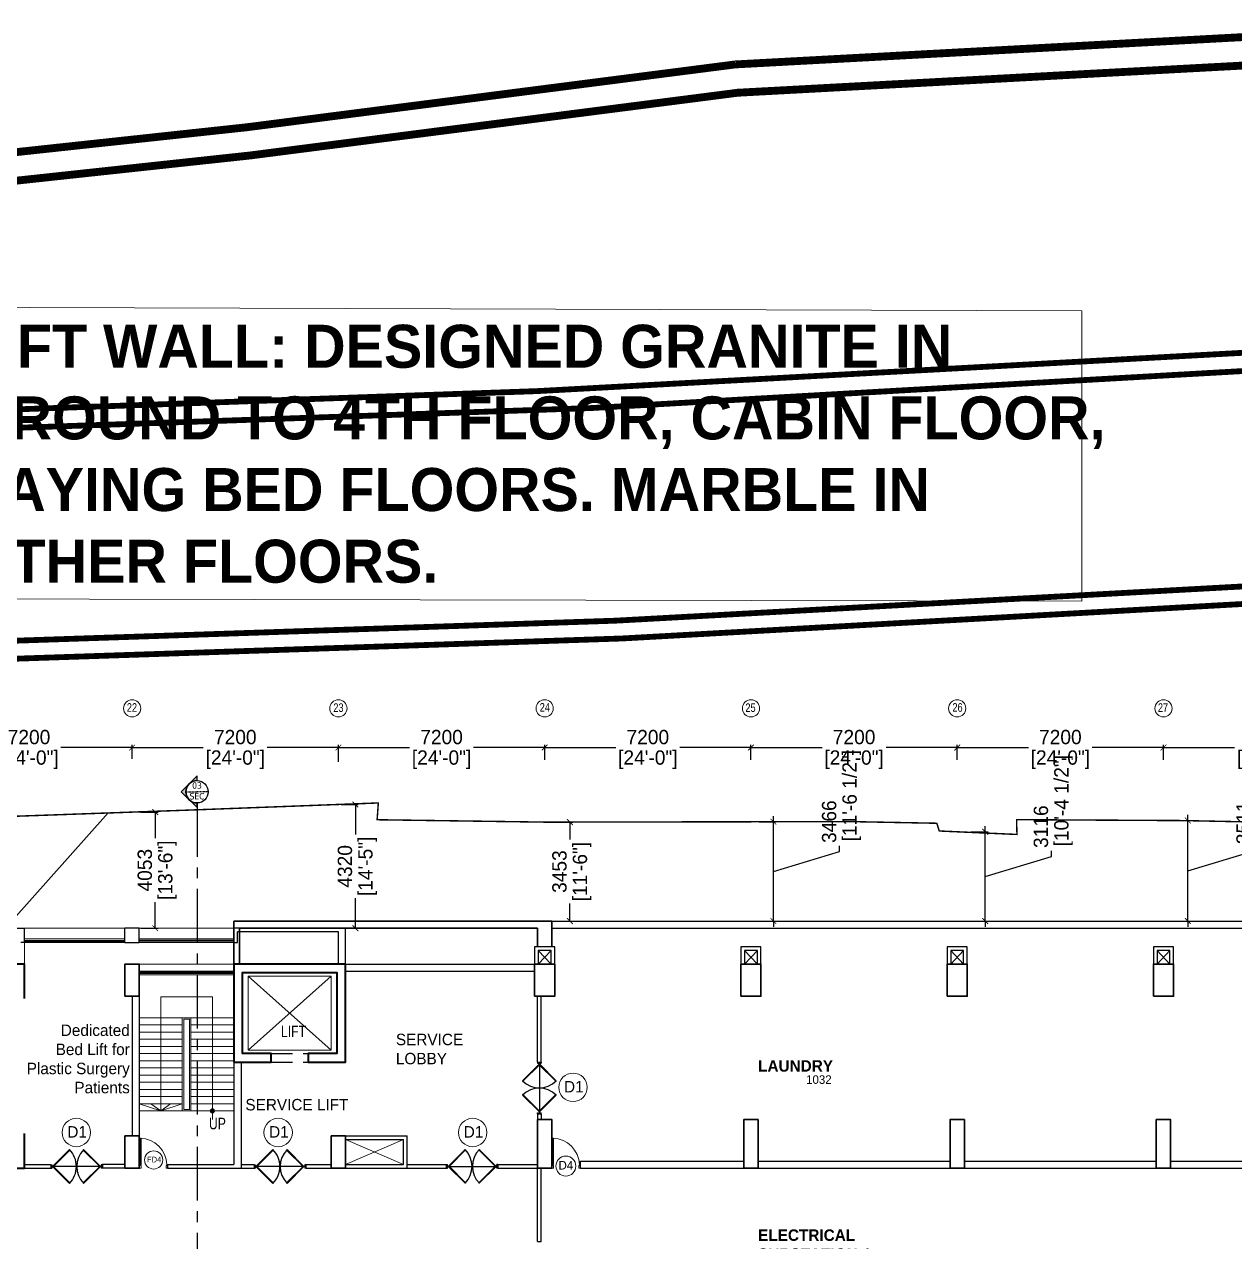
# Model space of a CAD drawing. Header units: millimetres. Extents: x 221017 to 6120115, y -1189702 to 83047459.
# Drawn here: x 3114182 to 3156429, y 64006 to 106488 of the extents above; entities that cross this region are included whole.
import ezdxf

# ---------------------------------------------------------------- set-up
doc = ezdxf.new("R2010")
doc.units = ezdxf.units.MM
doc.header["$LTSCALE"] = 150
doc.header["$MEASUREMENT"] = 0
doc.header["$PDMODE"] = 35
doc.header["$PDSIZE"] = -20
for name, pattern in [('BORDER', [1.75, 0.5, -0.25, 0.5, -0.25, 0, -0.25]), ('CENTERX2', [4, 2.5, -0.5, 0.5, -0.5]), ('DASHED2', [0.375, 0.25, -0.125]), ('HIDDEN', [0.375, 0.25, -0.125]), ('HIDDEN2', [0.1875, 0.125, -0.0625])]:
    doc.linetypes.add(name, pattern=pattern)
doc.layers.get('0').update_dxf_attribs({"linetype": 'CONTINUOUS', "lineweight": 9})
doc.layers.get('DEFPOINTS').update_dxf_attribs({"linetype": 'HIDDEN'})
for name, color, linetype, lineweight in [('A_DOOR', 130, 'CONTINUOUS', 9), ('CAR', 32, 'CONTINUOUS', 9), ('CENTRE DIM', 5, 'CONTINUOUS', 9), ('CENTRE SYMBOL', 24, 'CONTINUOUS', 9), ('col new', 1, 'CONTINUOUS', 35), ('DIM', 7, 'CONTINUOUS', 13), ('Door Window Schedule', 173, 'CONTINUOUS', 9), ('Finishing Schedule', 44, 'CONTINUOUS', 9), ('line', 251, 'CONTINUOUS', 15), ('new column', 203, 'CONTINUOUS', 40), ('railing', 22, 'CONTINUOUS', 13), ('Room Numbering', 253, 'CONTINUOUS', 9), ('section line', 254, 'CONTINUOUS', 30), ('sill', 250, 'CONTINUOUS', 15), ('stair', 212, 'CONTINUOUS', 15), ('WALL', 7, 'CONTINUOUS', 30)]:
    doc.layers.add(name, color=color, linetype=linetype, lineweight=lineweight)
for name, color, linetype in [('Above', 63, 'DASHED2'), ('door', 131, 'CONTINUOUS'), ('GLASS PLAN', 160, 'CONTINUOUS'), ('grid text', 14, 'CONTINUOUS'), ('LOW WALL', 40, 'CONTINUOUS'), ('Propoerty Line', 3, 'BORDER'), ('ROAD', 1, 'CONTINUOUS'), ('TEXT', 7, 'CONTINUOUS')]:
    doc.layers.add(name, color=color, linetype=linetype)
doc.styles.get("Standard").update_dxf_attribs({"font": 'GOTHIC.TTF', "width": 0.8})
doc.styles.add('Tahoma', font='tahoma.ttf')
doc.styles.add('Text Layout', font='GOTHIC.TTF')
doc.dimstyles.new('scale 50mm NEW', dxfattribs={"dimscale": 0, "dimtxt": 500, "dimasz": 200, "dimexe": 100, "dimexo": 100, "dimgap": 100, "dimtad": 0, "dimdec": 0, "dimzin": 1, "dimdsep": 46, "dimtxsty": 'Text Layout', "dimblk": 'ARCHTICK', "dimcen": 0.09, "dimclrd": 256, "dimclre": 256, "dimadec": 0, "dimazin": 0, "dimtfac": 1, "dimtdec": 0, "dimtmove": 1, "dimatfit": 0, "dimfxl": 0, "dimtolj": 1, "dimtzin": 0, "dimarcsym": 0})

# ---------------------------------------------------------------- blocks, each defined once
blk = doc.blocks.new('_ARCHTICK')
at = {"color": 0, "linetype": 'ByBlock', "const_width": 0.15}
blk.add_lwpolyline([(-0.5, -0.5), (0.5, 0.5)], dxfattribs=at)
blk = doc.blocks.new('*D184')
at = {"layer": 'CENTRE DIM', "lineweight": -2, "transparency": 16777216}
for p, q in [((3139545, 80822), (3139545, 81349)), ((3139545, 81249), (3142028, 81249)), ((3146745, 81249), (3144261, 81249)), ((3146745, 80822), (3146745, 81349))]:
    blk.add_line(p, q, dxfattribs=at)
at = {"layer": 'DEFPOINTS', "color": 0, "transparency": 16777216}
for p in [(3146745, 81249), (3139545, 80722), (3146745, 80722)]:
    blk.add_point(p, dxfattribs=at)
at = {"layer": 'CENTRE DIM', "lineweight": -2, "transparency": 16777216, "xscale": 200, "yscale": 200, "zscale": 200, "rotation": 180}
blk.add_blockref('_ARCHTICK', (3139545, 81249), dxfattribs=at)
at = {"layer": 'CENTRE DIM', "lineweight": -2, "transparency": 16777216, "xscale": 200, "yscale": 200, "zscale": 200}
blk.add_blockref('_ARCHTICK', (3146745, 81249), dxfattribs=at)
at = {"layer": 'CENTRE DIM', "color": 0, "transparency": 16777216, "char_height": 500, "attachment_point": 5, "style": 'Text Layout'}
for s, insert in [('\\A1;7200', (3143145, 81612)), ('\\A1;[24\'-0"]', (3143145, 80825))]:
    blk.add_mtext(s, dxfattribs=dict(at, insert=insert))
blk = doc.blocks.new('*D185')
at = {"layer": 'CENTRE DIM', "lineweight": -2, "transparency": 16777216}
for p, q in [((3146745, 80822), (3146745, 81349)), ((3146745, 81249), (3149228, 81249)), ((3153945, 81249), (3151461, 81249)), ((3153945, 80822), (3153945, 81349))]:
    blk.add_line(p, q, dxfattribs=at)
at = {"layer": 'DEFPOINTS', "color": 0, "transparency": 16777216}
for p in [(3153945, 81249), (3146745, 80722), (3153945, 80722)]:
    blk.add_point(p, dxfattribs=at)
at = {"layer": 'CENTRE DIM', "lineweight": -2, "transparency": 16777216, "xscale": 200, "yscale": 200, "zscale": 200, "rotation": 180}
blk.add_blockref('_ARCHTICK', (3146745, 81249), dxfattribs=at)
at = {"layer": 'CENTRE DIM', "lineweight": -2, "transparency": 16777216, "xscale": 200, "yscale": 200, "zscale": 200}
blk.add_blockref('_ARCHTICK', (3153945, 81249), dxfattribs=at)
at = {"layer": 'CENTRE DIM', "color": 0, "transparency": 16777216, "char_height": 500, "attachment_point": 5, "style": 'Text Layout'}
for s, insert in [('\\A1;7200', (3150345, 81612)), ('\\A1;[24\'-0"]', (3150345, 80825))]:
    blk.add_mtext(s, dxfattribs=dict(at, insert=insert))
blk = doc.blocks.new('*D186')
at = {"layer": 'CENTRE DIM', "lineweight": -2, "transparency": 16777216}
for p, q in [((3153945, 80822), (3153945, 81349)), ((3153945, 81249), (3156428, 81249)), ((3161145, 81249), (3158661, 81249)), ((3161145, 80822), (3161145, 81349))]:
    blk.add_line(p, q, dxfattribs=at)
at = {"layer": 'DEFPOINTS', "color": 0, "transparency": 16777216}
for p in [(3161145, 81249), (3153945, 80722), (3161145, 80722)]:
    blk.add_point(p, dxfattribs=at)
at = {"layer": 'CENTRE DIM', "lineweight": -2, "transparency": 16777216, "xscale": 200, "yscale": 200, "zscale": 200, "rotation": 180}
blk.add_blockref('_ARCHTICK', (3153945, 81249), dxfattribs=at)
at = {"layer": 'CENTRE DIM', "lineweight": -2, "transparency": 16777216, "xscale": 200, "yscale": 200, "zscale": 200}
blk.add_blockref('_ARCHTICK', (3161145, 81249), dxfattribs=at)
at = {"layer": 'CENTRE DIM', "color": 0, "transparency": 16777216, "char_height": 500, "attachment_point": 5, "style": 'Text Layout'}
for s, insert in [('\\A1;7200', (3157545, 81612)), ('\\A1;[24\'-0"]', (3157545, 80825))]:
    blk.add_mtext(s, dxfattribs=dict(at, insert=insert))
blk = doc.blocks.new('*D218')
at = {"layer": 'DEFPOINTS', "color": 0, "ltscale": 0.5, "transparency": 16777216}
for p in [(3139539, 78659), (3140329, 78659), (3139545, 75193)]:
    blk.add_point(p, dxfattribs=at)
at = {"layer": 'DIM', "lineweight": -2, "ltscale": 0.5, "transparency": 16777216}
for p, q in [((3139829, 78659), (3140429, 78659)), ((3140329, 78659), (3140329, 78859)), ((3140329, 75193), (3140329, 78659)), ((3140329, 75193), (3140329, 78659)), ((3142638, 77619), (3142638, 77819)), ((3140329, 76926), (3142638, 77619)), ((3139829, 75193), (3140429, 75193)), ((3140329, 75193), (3140329, 74993))]:
    blk.add_line(p, q, dxfattribs=at)
at = {"layer": 'DIM', "lineweight": -2, "ltscale": 0.5, "transparency": 16777216, "xscale": 200, "yscale": 200, "zscale": 200}
for p, rotation in [((3140329, 78659), 270), ((3140329, 75193), 90)]:
    blk.add_blockref('_ARCHTICK', p, dxfattribs=dict(at, rotation=rotation))
at = {"layer": 'DIM', "color": 0, "ltscale": 0.5, "transparency": 16777216, "char_height": 500, "attachment_point": 5, "rotation": 90, "style": 'Text Layout'}
for s, insert in [('\\A1;[11\'-6 1/2"]', (3143062, 79570)), ('\\A1;3466', (3142276, 78663))]:
    blk.add_mtext(s, dxfattribs=dict(at, insert=insert))
blk = doc.blocks.new('*D219')
at = {"layer": 'DEFPOINTS', "color": 0, "ltscale": 0.5, "transparency": 16777216}
for p in [(3146745, 78309), (3147722, 78309), (3146745, 75193)]:
    blk.add_point(p, dxfattribs=at)
at = {"layer": 'DIM', "lineweight": -2, "ltscale": 0.5, "transparency": 16777216}
for p, q in [((3147222, 78309), (3147822, 78309)), ((3147722, 78309), (3147722, 78509)), ((3147722, 75193), (3147722, 78309)), ((3147722, 75193), (3147722, 78309)), ((3147722, 76751), (3150031, 77444)), ((3150031, 77444), (3150031, 77644)), ((3147222, 75193), (3147822, 75193)), ((3147722, 75193), (3147722, 74993))]:
    blk.add_line(p, q, dxfattribs=at)
at = {"layer": 'DIM', "lineweight": -2, "ltscale": 0.5, "transparency": 16777216, "xscale": 200, "yscale": 200, "zscale": 200}
for p, rotation in [((3147722, 78309), 270), ((3147722, 75193), 90)]:
    blk.add_blockref('_ARCHTICK', p, dxfattribs=dict(at, rotation=rotation))
at = {"layer": 'DIM', "color": 0, "ltscale": 0.5, "transparency": 16777216, "char_height": 500, "attachment_point": 5, "rotation": 90, "style": 'Text Layout'}
for s, insert in [('\\A1;[10\'-4 1/2"]', (3150455, 79395)), ('\\A1;3116', (3149669, 78488))]:
    blk.add_mtext(s, dxfattribs=dict(at, insert=insert))
blk = doc.blocks.new('*D220')
at = {"layer": 'DEFPOINTS', "color": 0, "ltscale": 0.5, "transparency": 16777216}
for p in [(3153964, 78704), (3154795, 78704), (3153945, 75193)]:
    blk.add_point(p, dxfattribs=at)
at = {"layer": 'DIM', "lineweight": -2, "ltscale": 0.5, "transparency": 16777216}
for p, q in [((3154295, 78704), (3154895, 78704)), ((3154795, 78704), (3154795, 78904)), ((3154795, 75193), (3154795, 78704)), ((3154795, 75193), (3154795, 78704)), ((3157105, 77641), (3157105, 77841)), ((3154795, 76949), (3157105, 77641)), ((3154295, 75193), (3154895, 75193)), ((3154795, 75193), (3154795, 74993))]:
    blk.add_line(p, q, dxfattribs=at)
at = {"layer": 'DIM', "lineweight": -2, "ltscale": 0.5, "transparency": 16777216, "xscale": 200, "yscale": 200, "zscale": 200}
for p, rotation in [((3154795, 78704), 270), ((3154795, 75193), 90)]:
    blk.add_blockref('_ARCHTICK', p, dxfattribs=dict(at, rotation=rotation))
at = {"layer": 'DIM', "color": 0, "ltscale": 0.5, "transparency": 16777216, "char_height": 500, "attachment_point": 5, "rotation": 90, "style": 'Text Layout'}
for s, insert in [('\\A1;[11\'-8 1/2"]', (3157529, 79592)), ('\\A1;3511', (3156742, 78621))]:
    blk.add_mtext(s, dxfattribs=dict(at, insert=insert))
blk = doc.blocks.new('D72')
at = {"layer": 'door'}
for p, q in [((0, 4.9), (1.5, 4.9)), ((0, -0.1), (0, 4.9)), ((0, 0.4), (0, 4.5)), ((1.5, -0.1), (1.5, 4.9)), ((1.5, 0.9), (1.5, 0.9)), ((2.5, 2.4), (3.4, 2.4)), ((69.5, 2.4), (68.6, 2.4)), ((70.5, 0.9), (70.5, 4.9)), ((72, 4.9), (70.5, 4.9)), ((70.5, -0.1), (70.5, 0.9)), ((70.5, 0.9), (70.5, 0.9)), ((72, -0.1), (72, 4.9)), ((72, 0.4), (72, 4.5)), ((0, -0.1), (1.5, -0.1)), ((72, -0.1), (70.5, -0.1))]:
    blk.add_line(p, q, dxfattribs=at)
at = {"layer": 'door', "linetype": 'HIDDEN2', "ltscale": 10}
blk.add_line((1.5, 2.4), (70.5, 2.4), dxfattribs=at)
at = {"layer": 'door', "ltscale": 10}
for points in [[(26.7, 25.3, 0.007036), (26.1, 26), (2.5, 2.4), (3.2, 1.8)], [(45.3, 25.3, -0.007036), (45.9, 26), (69.5, 2.4), (68.8, 1.8)], [(26.7, -20.5, -0.007036), (26.1, -21.1), (2.5, 2.4), (3.2, 3.1)], [(45.3, -20.5, 0.007036), (45.9, -21.1), (69.5, 2.4), (68.8, 3.1)]]:
    blk.add_lwpolyline(points, format="xyb", close=True, dxfattribs=at)
for centre, start, end in [((2.5, 2.4), 315, 45), ((69.5, 2.4), 135, 225)]:
    blk.add_arc(centre, 33.3, start, end, dxfattribs=at)
blk = doc.blocks.new('*D268')
at = {"layer": 'CENTRE DIM', "lineweight": -2, "transparency": 16777216}
for p, q in [((3110745, 80749), (3110745, 81349)), ((3110745, 81249), (3113228, 81249)), ((3117945, 81249), (3115461, 81249)), ((3117945, 80855), (3117945, 81349))]:
    blk.add_line(p, q, dxfattribs=at)
at = {"layer": 'DEFPOINTS', "color": 0, "transparency": 16777216}
for p in [(3117945, 81249), (3117945, 80755), (3110745, 79221)]:
    blk.add_point(p, dxfattribs=at)
at = {"layer": 'CENTRE DIM', "lineweight": -2, "transparency": 16777216, "xscale": 200, "yscale": 200, "zscale": 200, "rotation": 180}
blk.add_blockref('_ARCHTICK', (3110745, 81249), dxfattribs=at)
at = {"layer": 'CENTRE DIM', "lineweight": -2, "transparency": 16777216, "xscale": 200, "yscale": 200, "zscale": 200}
blk.add_blockref('_ARCHTICK', (3117945, 81249), dxfattribs=at)
at = {"layer": 'CENTRE DIM', "color": 0, "transparency": 16777216, "char_height": 500, "attachment_point": 5, "style": 'Text Layout'}
for s, insert in [('\\A1;7200', (3114345, 81612)), ('\\A1;[24\'-0"]', (3114345, 80825))]:
    blk.add_mtext(s, dxfattribs=dict(at, insert=insert))
blk = doc.blocks.new('*U36')
at = {"layer": 'A_DOOR'}
blk.add_lwpolyline([(2.4, 42, 0.006179), (1.5, 42), (1.5, 5), (2.4, 5)], format="xyb", close=True, dxfattribs=at)
for points in [[(2.5, 4), (1.5, 4), (1.5, 5), (0, 5), (0, 0), (2.5, 0)], [(40, 5), (38.5, 5), (38.5, 4), (37.5, 4), (37.5, 0), (40, 0)]]:
    blk.add_lwpolyline(points, close=True, dxfattribs=at)
blk.add_arc((0.1, 3.6), 38.4, 2.0931, 87.9069, dxfattribs=at)
blk = doc.blocks.new('*D270')
at = {"layer": 'CENTRE DIM', "lineweight": -2, "transparency": 16777216}
for p, q in [((3125145, 80749), (3125145, 81349)), ((3125145, 81249), (3127628, 81249)), ((3132345, 81249), (3129861, 81249)), ((3132345, 80822), (3132345, 81349))]:
    blk.add_line(p, q, dxfattribs=at)
at = {"layer": 'DEFPOINTS', "color": 0, "transparency": 16777216}
for p in [(3132345, 81249), (3132345, 80722), (3125145, 79924)]:
    blk.add_point(p, dxfattribs=at)
at = {"layer": 'CENTRE DIM', "lineweight": -2, "transparency": 16777216, "xscale": 200, "yscale": 200, "zscale": 200, "rotation": 180}
blk.add_blockref('_ARCHTICK', (3125145, 81249), dxfattribs=at)
at = {"layer": 'CENTRE DIM', "lineweight": -2, "transparency": 16777216, "xscale": 200, "yscale": 200, "zscale": 200}
blk.add_blockref('_ARCHTICK', (3132345, 81249), dxfattribs=at)
at = {"layer": 'CENTRE DIM', "color": 0, "transparency": 16777216, "char_height": 500, "attachment_point": 5, "style": 'Text Layout'}
for s, insert in [('\\A1;7200', (3128745, 81612)), ('\\A1;[24\'-0"]', (3128745, 80825))]:
    blk.add_mtext(s, dxfattribs=dict(at, insert=insert))
blk = doc.blocks.new('*D271')
at = {"layer": 'CENTRE DIM', "lineweight": -2, "transparency": 16777216}
for p, q in [((3132345, 80822), (3132345, 81349)), ((3132345, 81249), (3134828, 81249)), ((3139545, 81249), (3137061, 81249)), ((3139545, 80822), (3139545, 81349))]:
    blk.add_line(p, q, dxfattribs=at)
at = {"layer": 'DEFPOINTS', "color": 0, "transparency": 16777216}
for p in [(3139545, 81249), (3132345, 80722), (3139545, 80722)]:
    blk.add_point(p, dxfattribs=at)
at = {"layer": 'CENTRE DIM', "lineweight": -2, "transparency": 16777216, "xscale": 200, "yscale": 200, "zscale": 200, "rotation": 180}
blk.add_blockref('_ARCHTICK', (3132345, 81249), dxfattribs=at)
at = {"layer": 'CENTRE DIM', "lineweight": -2, "transparency": 16777216, "xscale": 200, "yscale": 200, "zscale": 200}
blk.add_blockref('_ARCHTICK', (3139545, 81249), dxfattribs=at)
at = {"layer": 'CENTRE DIM', "color": 0, "transparency": 16777216, "char_height": 500, "attachment_point": 5, "style": 'Text Layout'}
for s, insert in [('\\A1;7200', (3135945, 81612)), ('\\A1;[24\'-0"]', (3135945, 80825))]:
    blk.add_mtext(s, dxfattribs=dict(at, insert=insert))
blk = doc.blocks.new('*D272')
at = {"layer": 'DEFPOINTS', "color": 0, "ltscale": 0.5, "transparency": 16777216}
for p in [(3132339, 78646), (3133226, 78646), (3132345, 75193)]:
    blk.add_point(p, dxfattribs=at)
at = {"layer": 'DIM', "lineweight": -2, "ltscale": 0.5, "transparency": 16777216}
for p, q in [((3132726, 78646), (3133326, 78646)), ((3133226, 78646), (3133226, 78036)), ((3133226, 75193), (3133226, 75803)), ((3132726, 75193), (3133326, 75193))]:
    blk.add_line(p, q, dxfattribs=at)
at = {"layer": 'DIM', "lineweight": -2, "ltscale": 0.5, "transparency": 16777216, "xscale": 200, "yscale": 200, "zscale": 200}
for p, rotation in [((3133226, 78646), 90), ((3133226, 75193), 270)]:
    blk.add_blockref('_ARCHTICK', p, dxfattribs=dict(at, rotation=rotation))
at = {"layer": 'DIM', "color": 0, "ltscale": 0.5, "transparency": 16777216, "char_height": 500, "attachment_point": 5, "rotation": 90, "style": 'Text Layout'}
for s, insert in [('\\A1;[11\'-6"]', (3133650, 76920)), ('\\A1;3453', (3132863, 76920))]:
    blk.add_mtext(s, dxfattribs=dict(at, insert=insert))
blk = doc.blocks.new('*D273')
at = {"layer": 'CENTRE DIM', "lineweight": -2, "transparency": 16777216}
for p, q in [((3117945, 80855), (3117945, 81349)), ((3117945, 81249), (3120428, 81249)), ((3125145, 81249), (3122661, 81249)), ((3125145, 80749), (3125145, 81349))]:
    blk.add_line(p, q, dxfattribs=at)
at = {"layer": 'DEFPOINTS', "color": 0, "transparency": 16777216}
for p in [(3125145, 81249), (3117945, 80755), (3125145, 79924)]:
    blk.add_point(p, dxfattribs=at)
at = {"layer": 'CENTRE DIM', "lineweight": -2, "transparency": 16777216, "xscale": 200, "yscale": 200, "zscale": 200, "rotation": 180}
blk.add_blockref('_ARCHTICK', (3117945, 81249), dxfattribs=at)
at = {"layer": 'CENTRE DIM', "lineweight": -2, "transparency": 16777216, "xscale": 200, "yscale": 200, "zscale": 200}
blk.add_blockref('_ARCHTICK', (3125145, 81249), dxfattribs=at)
at = {"layer": 'CENTRE DIM', "color": 0, "transparency": 16777216, "char_height": 500, "attachment_point": 5, "style": 'Text Layout'}
for s, insert in [('\\A1;7200', (3121545, 81612)), ('\\A1;[24\'-0"]', (3121545, 80825))]:
    blk.add_mtext(s, dxfattribs=dict(at, insert=insert))
blk = doc.blocks.new('*D274')
at = {"layer": 'DEFPOINTS', "color": 0, "ltscale": 0.5, "transparency": 16777216}
for p in [(3125145, 79263), (3125737, 79263), (3125145, 74943)]:
    blk.add_point(p, dxfattribs=at)
at = {"layer": 'DIM', "lineweight": -2, "ltscale": 0.5, "transparency": 16777216}
for p, q in [((3125245, 79263), (3125837, 79263)), ((3125737, 79263), (3125737, 78220)), ((3125737, 74943), (3125737, 75987)), ((3125245, 74943), (3125837, 74943))]:
    blk.add_line(p, q, dxfattribs=at)
at = {"layer": 'DIM', "lineweight": -2, "ltscale": 0.5, "transparency": 16777216, "xscale": 200, "yscale": 200, "zscale": 200}
for p, rotation in [((3125737, 79263), 90), ((3125737, 74943), 270)]:
    blk.add_blockref('_ARCHTICK', p, dxfattribs=dict(at, rotation=rotation))
at = {"layer": 'DIM', "color": 0, "ltscale": 0.5, "transparency": 16777216, "char_height": 500, "attachment_point": 5, "rotation": 90, "style": 'Text Layout'}
for s, insert in [('\\A1;4320', (3125374, 77103)), ('\\A1;[14\'-5"]', (3126161, 77103))]:
    blk.add_mtext(s, dxfattribs=dict(at, insert=insert))
blk = doc.blocks.new('*D275')
at = {"layer": 'DEFPOINTS', "color": 0, "ltscale": 0.5, "transparency": 16777216}
for p in [(3117945, 78996), (3118752, 78996), (3117945, 74943)]:
    blk.add_point(p, dxfattribs=at)
at = {"layer": 'DIM', "lineweight": -2, "ltscale": 0.5, "transparency": 16777216}
for p, q in [((3118252, 78996), (3118852, 78996)), ((3118752, 78996), (3118752, 78086)), ((3118752, 74943), (3118752, 75853)), ((3118252, 74943), (3118852, 74943))]:
    blk.add_line(p, q, dxfattribs=at)
at = {"layer": 'DIM', "lineweight": -2, "ltscale": 0.5, "transparency": 16777216, "xscale": 200, "yscale": 200, "zscale": 200}
for p, rotation in [((3118752, 78996), 90), ((3118752, 74943), 270)]:
    blk.add_blockref('_ARCHTICK', p, dxfattribs=dict(at, rotation=rotation))
at = {"layer": 'DIM', "color": 0, "ltscale": 0.5, "transparency": 16777216, "char_height": 500, "attachment_point": 5, "rotation": 90, "style": 'Text Layout'}
for s, insert in [('\\A1;[13\'-6"]', (3119176, 76969)), ('\\A1;4053', (3118389, 76969))]:
    blk.add_mtext(s, dxfattribs=dict(at, insert=insert))
blk = doc.blocks.new('gf gf g')
at = {"layer": 'Door Window Schedule', "ltscale": 0.5}
blk.add_circle((3035065, 232482), 497, dxfattribs=at)
at = {"layer": 'Door Window Schedule', "ltscale": 0.5, "insert": (3035092, 232703), "char_height": 400, "width": 871.62, "attachment_point": 2}
blk.add_mtext('{\\W1;D1}', dxfattribs=at)
blk = doc.blocks.new('D 4')
at = {"layer": 'Door Window Schedule', "ltscale": 0.5}
blk.add_circle((3005876, 66161), 348, dxfattribs=at)
at = {"layer": 'Door Window Schedule', "ltscale": 0.5, "insert": (3005877, 66341), "char_height": 300, "width": 871.62, "attachment_point": 2}
blk.add_mtext('{\\W1;D4}', dxfattribs=at)
blk = doc.blocks.new('FD 4')
at = {"layer": 'Door Window Schedule', "ltscale": 0.5}
blk.add_circle((2994814, 66489), 397, dxfattribs=at)
at = {"layer": 'Door Window Schedule', "ltscale": 0.5, "insert": (2994835, 66629), "char_height": 250, "width": 697.29, "attachment_point": 2}
blk.add_mtext('{\\W1;FD4}', dxfattribs=at)

msp = doc.modelspace()

# ---------------------------------------------------------------- hatches: boundary and pattern name
at = {"layer": 'section line'}
h = msp.add_hatch(color=256, dxfattribs=at)
edge = h.paths.add_edge_path()
edge.add_line((3120209.4, 80096.2), (3120209.4, 80258))
edge.add_line((3120209.4, 80258), (3119656.9, 79705.6))
edge.add_line((3119656.9, 79705.6), (3120209.4, 79153.1))
edge.add_line((3120209.4, 79153.1), (3120209.4, 79314.9))
edge.add_arc((3120209.4, 79705.6), 390.6, 90, 270, ccw=False)

# ---------------------------------------------------------------- linework, layer by layer
at = {"ltscale": 0.5}
for p, q in [((3113699.2, 75143.2), (3117110.3, 78966.1)), ((3132094.8, 74293.2), (3132094.8, 74943.2)), ((3118944.8, 68568.2), (3118944.8, 72554.5)), ((3118944.8, 72554.5), (3120744.8, 72554.5)), ((3120744.8, 68274.4), (3120744.8, 72554.5))]:
    msp.add_line(p, q, dxfattribs=at)
for points in [[(3118944.8, 68568.2), (3118194.8, 68818.2), (3118601.2, 68818.2), (3118944.8, 68568.2)], [(3118944.8, 68568.2), (3119694.8, 68818.2), (3119288.4, 68818.2), (3118944.8, 68568.2)]]:
    msp.add_lwpolyline(points, dxfattribs=at)
at = {"ltscale": 0.5, "const_width": 90}
msp.add_lwpolyline([(3120699.8, 68568.2, 1), (3120789.8, 68568.2, 1)], format="xyb", close=True, dxfattribs=at)
at = {"layer": 'Above', "ltscale": 20}
for p, q in [((3122794.8, 70568.7), (3124094.8, 70568.7)), ((3122794.8, 70268.7), (3124094.8, 70268.7))]:
    msp.add_line(p, q, dxfattribs=at)
at = {"layer": 'CAR', "ltscale": 0.5}
for p, q in [((3127419.8, 67568.2), (3125394.8, 66693.2)), ((3127419.8, 66693.2), (3125394.8, 67568.2))]:
    msp.add_line(p, q, dxfattribs=at)
at = {"layer": 'CENTRE SYMBOL', "lineweight": 13}
for centre in [(3117944.8, 82616.8), (3125144.8, 82616.8), (3132344.8, 82616.8), (3139544.8, 82616.8), (3146744.8, 82616.8), (3153944.8, 82616.8)]:
    msp.add_circle(centre, 300, dxfattribs=at)
at = {"layer": 'col new', "linetype": 'Continuous', "ltscale": 0.5}
for p, q in [((3132594.8, 75193.2), (3121494.8, 75193.2)), ((3121494.8, 73693.2), (3121494.8, 75193.2)), ((3132594.8, 74293.2), (3132594.8, 75193.2)), ((3132094.8, 74943.2), (3121694.8, 74943.2)), ((3121694.8, 73693.2), (3121694.8, 74943.2)), ((3132094.8, 74293.2), (3132094.8, 74943.2))]:
    msp.add_line(p, q, dxfattribs=at)
for points in [[(3117694.8, 72568.2), (3118194.8, 72568.2), (3118194.8, 73693.2), (3117694.8, 73693.2)], [(3131994.8, 72568.2), (3132694.8, 72568.2), (3132694.8, 73693.2), (3131994.8, 73693.2)], [(3139194.8, 72568.2), (3139894.8, 72568.2), (3139894.8, 73693.2), (3139194.8, 73693.2)], [(3146394.8, 72568.2), (3147094.8, 72568.2), (3147094.8, 73693.2), (3146394.8, 73693.2)], [(3153594.8, 72568.2), (3154294.8, 72568.2), (3154294.8, 73693.2), (3153594.8, 73693.2)], [(3132094.8, 66568.2), (3132594.8, 66568.2), (3132594.8, 68268.2), (3132094.8, 68268.2)], [(3139294.8, 66568.2), (3139794.8, 66568.2), (3139794.8, 68268.2), (3139294.8, 68268.2)], [(3146494.8, 66568.2), (3146994.8, 66568.2), (3146994.8, 68268.2), (3146494.8, 68268.2)], [(3153694.8, 66568.2), (3154194.8, 66568.2), (3154194.8, 68268.2), (3153694.8, 68268.2)], [(3117694.8, 66568.2), (3118194.8, 66568.2), (3118194.8, 67693.2), (3117694.8, 67693.2)], [(3124894.8, 66568.2), (3125394.8, 66568.2), (3125394.8, 67693.2), (3124894.8, 67693.2)]]:
    msp.add_lwpolyline(points, close=True, dxfattribs=at)
at = {"layer": 'Finishing Schedule', "ltscale": 0.5}
msp.add_lwpolyline([(3110668, 96618.4), (3151090.7, 96488.1), (3151090.7, 86362.3), (3110668, 86444.1)], close=True, dxfattribs=at)
at = {"layer": 'GLASS PLAN', "ltscale": 0.5}
for p, q in [((3114181.8, 74518.2), (3117694.8, 74518.2)), ((3114181.8, 74493.2), (3117694.8, 74493.2)), ((3121494.8, 74518.2), (3118194.8, 74518.2)), ((3121494.8, 74493.2), (3118194.8, 74493.2)), ((3121494.8, 73393.2), (3118194.8, 73393.2)), ((3121494.8, 73368.2), (3118194.8, 73368.2))]:
    msp.add_line(p, q, dxfattribs=at)
at = {"layer": 'line', "linetype": 'Continuous'}
for p, q in [((3124894.8, 70693.7), (3121994.8, 73268.2)), ((3121994.8, 70693.7), (3124894.8, 73268.2))]:
    msp.add_line(p, q, dxfattribs=at)
msp.add_lwpolyline([(3121994.8, 70693.7), (3124894.8, 70693.7), (3124894.8, 73268.2), (3121994.8, 73268.2)], close=True, dxfattribs=at)
at = {"layer": 'LOW WALL', "ltscale": 0.5}
for p, q in [((3132119.8, 73693.2), (3132569.8, 74168.2)), ((3132569.8, 73693.2), (3132119.8, 74168.2)), ((3139319.8, 73693.2), (3139769.8, 74168.2)), ((3139769.8, 73693.2), (3139319.8, 74168.2)), ((3146519.8, 73693.2), (3146969.8, 74168.2)), ((3146969.8, 73693.2), (3146519.8, 74168.2)), ((3153719.8, 73693.2), (3154169.8, 74168.2)), ((3154169.8, 73693.2), (3153719.8, 74168.2))]:
    msp.add_line(p, q, dxfattribs=at)
at = {"layer": 'new column', "linetype": 'Continuous', "ltscale": 0.5}
for points in [[(3114181.8, 72486.9), (3114181.8, 73693.2), (3108007.3, 73693.2)], [(3108007.3, 66568.2), (3114181.8, 66568.2), (3114181.8, 67774.4)]]:
    msp.add_lwpolyline(points, dxfattribs=at)
msp.add_lwpolyline([(3121494.8, 70268.7), (3122794.8, 70268.7), (3122794.8, 70568.7), (3121794.8, 70568.7), (3121794.8, 73393.2), (3125094.8, 73393.2), (3125094.8, 70568.7), (3124094.8, 70568.7), (3124094.8, 70268.7), (3125394.8, 70268.7), (3125394.8, 73693.2), (3121494.8, 73693.2)], close=True, dxfattribs=at)
at = {"layer": 'Propoerty Line', "lineweight": 15, "const_width": 50.8}
msp.add_lwpolyline([(3161844.4, 78551.2), (3154667, 78700.2), (3148816.9, 78732), (3148830.2, 78216.8), (3146116.4, 78337.4), (3146034.5, 78606.9), (3143039.1, 78664.9), (3132365.2, 78646.2), (3126495.8, 78729.7), (3126538.3, 79315.4), (3119865.3, 79063.9), (3105125.3, 78540.9), (3102366, 78398.2), (3084940.7, 77789.6), (3072634.4, 77330.8), (3058171.4, 76920.2), (3045662.2, 76592.4), (3033919, 76434.7)], dxfattribs=at)
msp.add_lwpolyline([(3161844.4, 78551.2), (3154667, 78700.2), (3148816.9, 78732), (3148830.2, 78216.8), (3146116.4, 78337.4), (3146034.5, 78606.9), (3143039.1, 78664.9), (3132365.2, 78646.2), (3126495.8, 78729.7), (3126538.3, 79315.4), (3119865.3, 79063.9), (3105125.3, 78540.9), (3102366, 78398.2), (3084940.7, 77789.6), (3072634.4, 77330.8), (3058171.4, 76920.2), (3045662.2, 76592.4), (3033919, 76434.7)], dxfattribs=at)
at = {"layer": 'railing', "ltscale": 0.5}
for p, q in [((3119694.8, 71818.2), (3119694.8, 68568.2)), ((3119994.8, 71818.2), (3119694.8, 71818.2)), ((3119994.8, 71818.2), (3119994.8, 68568.2)), ((3119994.8, 68568.2), (3119694.8, 68568.2))]:
    msp.add_line(p, q, dxfattribs=at)
for points in [[(3119994.8, 71818.2), (3119694.8, 71818.2), (3119694.8, 68568.2), (3119994.8, 68568.2)], [(3119944.8, 71768.2), (3119744.8, 71768.2), (3119744.8, 68618.2), (3119944.8, 68618.2)]]:
    msp.add_lwpolyline(points, close=True, dxfattribs=at)
at = {"layer": 'ROAD', "lineweight": 15, "const_width": 274.3}
for points in [[(3174058.8, 106042.5), (3162455.9, 106350.3), (3138999.7, 105089.2)], [(3174032.5, 105051.6), (3162469.4, 105358.4), (3139052.9, 104099.4)], [(3138999.7, 105089.2), (3121939.4, 102895.1), (3093314.1, 99809.2), (3086138, 99306.4), (3085486.5, 103050.1)], [(3139126.2, 104106.1), (3122055.8, 101910.7), (3093401.9, 98821.7), (3085314.8, 98255), (3084708.1, 101741.2)]]:
    msp.add_lwpolyline(points, dxfattribs=at)
at = {"layer": 'ROAD', "color": 102, "lineweight": 15, "const_width": 203.2}
for points in [[(3190485.6, 95487.1), (3164324.1, 95438.1), (3132071.1, 93687.4), (3094345, 92365), (3070560, 91739.5), (3058385.5, 91401.6), (3046405.9, 91304.9), (3034359.4, 91067.1), (3022381.5, 91042.6), (3013935.7, 91210.6), (2999974.3, 91510.6), (2987164.7, 91734.8)], [(3199761.3, 95062.3), (3190538.2, 94934.5), (3164350.5, 94820.7), (3133966, 93096.8), (3094308.9, 91732.7)], [(3200488.4, 87578.5), (3190456.7, 87373.9), (3166021.7, 87379), (3134796.9, 85675.7), (3082412.4, 83929.2), (3058546.2, 83337.5), (3034507.9, 83016.3), (3022545.6, 82969.9), (3010633.6, 83241.3), (2986509, 83802.4), (2973811.4, 84343.9), (2956172.5, 85054.2), (2941562.5, 86374.8), (2940044.5, 86481.8)], [(2941538.9, 85708), (2956093.8, 84428.3), (2973927.3, 83575.5), (2986635.7, 83209.9), (3010629, 82627.1), (3022545.6, 82371.7), (3034461.4, 82314.5), (3058521.5, 82716.1), (3082524, 83303.9), (3135035.2, 85055.3), (3166073.8, 86777.8), (3190482.6, 86694.7), (3200512.3, 86903.1)]]:
    msp.add_lwpolyline(points, dxfattribs=at)
at = {"layer": 'section line'}
for p, q in [((3120209.4, 80258), (3119656.9, 79705.6)), ((3119933.2, 79981.8), (3119656.9, 79705.6)), ((3120209.4, 80096.2), (3120209.4, 80258)), ((3119656.9, 79705.6), (3120209.4, 79153.1)), ((3119656.9, 79705.6), (3119933.2, 79429.4)), ((3119818.7, 79705.6), (3119849.8, 79705.6)), ((3119871.6, 79705.6), (3119902.7, 79705.6)), ((3119923.1, 79705.6), (3119954.2, 79705.6)), ((3119975.9, 79705.6), (3120007, 79705.6)), ((3120027.4, 79705.6), (3120058.5, 79705.6)), ((3120080.2, 79705.6), (3120111.3, 79705.6)), ((3120131.8, 79705.6), (3120162.9, 79705.6)), ((3120183.3, 79705.6), (3120214.4, 79705.6)), ((3120235.4, 79705.6), (3120204.3, 79705.6)), ((3120287, 79705.6), (3120255.9, 79705.6)), ((3120338.5, 79705.6), (3120307.4, 79705.6)), ((3120391.3, 79705.6), (3120360.2, 79705.6)), ((3120442.8, 79705.6), (3120411.7, 79705.6)), ((3120495.7, 79705.6), (3120464.6, 79705.6)), ((3120547.2, 79705.6), (3120516.1, 79705.6)), ((3120600, 79705.6), (3120568.9, 79705.6)), ((3120209.4, 79153.1), (3120209.4, 79314.9))]:
    msp.add_line(p, q, dxfattribs=at)
at = {"layer": 'section line', "linetype": 'CENTERX2', "ltscale": 5}
msp.add_line((3120209.4, 79314.9), (3120209.4, 41878.1), dxfattribs=at)
at = {"layer": 'section line'}
msp.add_circle((3120209.4, 79705.6), 390.6, dxfattribs=at)
for start, end in [(90, 270), (135, 225)]:
    msp.add_arc((3120209.4, 79705.6), 390.6, start, end, dxfattribs=at)
at = {"layer": 'sill', "ltscale": 0.5}
for p, q in [((3114181.8, 74943.2), (3117694.8, 74943.2)), ((3121494.8, 74943.2), (3118194.8, 74943.2)), ((3114181.8, 74568.2), (3117694.8, 74568.2)), ((3114181.8, 73693.2), (3114181.8, 74443.2)), ((3114181.8, 74443.2), (3117694.8, 74443.2)), ((3121494.8, 74568.2), (3118194.8, 74568.2)), ((3121494.8, 74443.2), (3118194.8, 74443.2)), ((3121494.8, 73693.2), (3118194.8, 73693.2)), ((3121494.8, 73443.2), (3118194.8, 73443.2)), ((3121494.8, 73318.2), (3118194.8, 73318.2))]:
    msp.add_line(p, q, dxfattribs=at)
at = {"layer": 'stair', "linetype": 'HIDDEN', "ltscale": 0.15}
for p, q in [((3119694.8, 71818.2), (3118194.8, 71818.2)), ((3119694.8, 71568.2), (3118194.8, 71568.2)), ((3119694.8, 71318.2), (3118194.8, 71318.2)), ((3119694.8, 71068.2), (3118194.8, 71068.2)), ((3119694.8, 70818.2), (3118194.8, 70818.2)), ((3119694.8, 70568.2), (3118194.8, 70568.2)), ((3119694.8, 70318.2), (3118194.8, 70318.2)), ((3119694.8, 70068.2), (3118194.8, 70068.2)), ((3119694.8, 69818.2), (3118194.8, 69818.2)), ((3119694.8, 69568.2), (3118194.8, 69568.2)), ((3119694.8, 69318.2), (3118194.8, 69318.2)), ((3119694.8, 69068.2), (3118194.8, 69068.2)), ((3119694.8, 68818.2), (3118194.8, 68818.2)), ((3119694.8, 68568.2), (3118194.8, 68568.2))]:
    msp.add_line(p, q, dxfattribs=at)
at = {"layer": 'stair', "ltscale": 0.5}
for p, q in [((3121494.8, 71818.2), (3119994.8, 71818.2)), ((3121494.8, 71568.2), (3119994.8, 71568.2)), ((3121494.8, 71318.2), (3119994.8, 71318.2)), ((3121494.8, 71068.2), (3119994.8, 71068.2)), ((3121494.8, 70818.2), (3119994.8, 70818.2)), ((3121494.8, 70568.2), (3119994.8, 70568.2)), ((3121494.8, 70318.2), (3119994.8, 70318.2)), ((3121494.8, 70068.2), (3119994.8, 70068.2)), ((3121494.8, 69818.2), (3119994.8, 69818.2)), ((3121494.8, 69568.2), (3119994.8, 69568.2)), ((3121494.8, 69318.2), (3119994.8, 69318.2)), ((3121494.8, 69068.2), (3119994.8, 69068.2)), ((3121494.8, 68818.2), (3119994.8, 68818.2)), ((3121494.8, 68568.2), (3119994.8, 68568.2))]:
    msp.add_line(p, q, dxfattribs=at)
at = {"layer": 'WALL', "ltscale": 0.5}
for p, q in [((3132594.8, 75193.2), (3162444.8, 75193.2)), ((3110557.3, 74943.2), (3114181.8, 74943.2)), ((3114181.8, 74443.2), (3114181.8, 74943.2)), ((3117694.8, 74443.2), (3117694.8, 74943.2)), ((3118194.8, 74943.2), (3117694.8, 74943.2)), ((3118194.8, 74443.2), (3118194.8, 74943.2)), ((3125394.8, 74943.2), (3121494.8, 74943.2)), ((3121494.8, 74443.2), (3121494.8, 74943.2)), ((3125144.8, 74818.2), (3121619.8, 74818.2)), ((3121619.8, 74443.2), (3121619.8, 74818.2)), ((3125144.8, 73693.2), (3125144.8, 74818.2)), ((3125394.8, 73693.2), (3125394.8, 74943.2)), ((3132594.8, 74943.2), (3162444.8, 74943.2)), ((3114181.8, 74443.2), (3114056.8, 74443.2)), ((3117694.8, 74443.2), (3118194.8, 74443.2)), ((3121494.8, 74443.2), (3121619.8, 74443.2)), ((3132694.8, 74293.2), (3131994.8, 74293.2)), ((3131994.8, 74293.2), (3131994.8, 73693.2)), ((3132569.8, 74168.2), (3132119.8, 74168.2)), ((3132119.8, 74168.2), (3132119.8, 73693.2)), ((3132569.8, 73693.2), (3132569.8, 74168.2)), ((3132694.8, 73693.2), (3132694.8, 74293.2)), ((3139894.8, 74293.2), (3139194.8, 74293.2)), ((3139194.8, 74293.2), (3139194.8, 73693.2)), ((3139769.8, 74168.2), (3139319.8, 74168.2)), ((3139319.8, 74168.2), (3139319.8, 73693.2)), ((3139769.8, 73693.2), (3139769.8, 74168.2)), ((3139894.8, 73693.2), (3139894.8, 74293.2)), ((3147094.8, 74293.2), (3146394.8, 74293.2)), ((3146394.8, 74293.2), (3146394.8, 73693.2)), ((3146969.8, 74168.2), (3146519.8, 74168.2)), ((3146519.8, 74168.2), (3146519.8, 73693.2)), ((3146969.8, 73693.2), (3146969.8, 74168.2)), ((3147094.8, 73693.2), (3147094.8, 74293.2)), ((3154294.8, 74293.2), (3153594.8, 74293.2)), ((3153594.8, 74293.2), (3153594.8, 73693.2)), ((3154169.8, 74168.2), (3153719.8, 74168.2)), ((3153719.8, 74168.2), (3153719.8, 73693.2)), ((3154169.8, 73693.2), (3154169.8, 74168.2)), ((3154294.8, 73693.2), (3154294.8, 74293.2)), ((3125394.8, 73693.2), (3131994.8, 73693.2)), ((3125394.8, 73443.2), (3131994.8, 73443.2)), ((3117944.8, 72568.2), (3117944.8, 67693.2)), ((3118194.8, 72568.2), (3118194.8, 67693.2)), ((3132094.8, 70268.7), (3132094.8, 72568.2)), ((3132219.8, 70268.7), (3132219.8, 72568.2)), ((3121494.8, 70268.7), (3121494.8, 66693.2)), ((3121744.8, 70268.7), (3121744.8, 66568.2)), ((3132104.1, 70268.7), (3132229.1, 70268.7)), ((3132094.8, 68468.7), (3132094.8, 68268.2)), ((3132094.8, 68468.7), (3132219.8, 68468.7)), ((3132219.8, 68468.7), (3132219.8, 68268.2)), ((3125394.8, 67693.2), (3127544.8, 67693.2)), ((3125394.8, 67568.2), (3127419.8, 67568.2)), ((3127419.8, 66693.2), (3127419.8, 67568.2)), ((3127544.8, 66568.2), (3127544.8, 67693.2)), ((3133594.8, 66818.2), (3139294.8, 66818.2)), ((3133594.8, 66568.2), (3133594.8, 66818.2)), ((3139794.8, 66818.2), (3146470.7, 66818.2)), ((3146994.8, 66818.2), (3153694.8, 66818.2)), ((3154194.8, 66818.2), (3161144.8, 66818.2)), ((3114181.8, 66693.2), (3115104.5, 66693.2)), ((3114181.8, 66568.2), (3115104.5, 66568.2)), ((3115104.5, 66693.2), (3115104.5, 66568.2)), ((3117694.8, 66693.2), (3116904.5, 66693.2)), ((3116904.5, 66693.2), (3116904.5, 66568.2)), ((3117694.8, 66568.2), (3116904.5, 66568.2)), ((3119194.8, 66693.2), (3121494.8, 66693.2)), ((3119194.8, 66568.2), (3119194.8, 66693.2)), ((3119194.8, 66568.2), (3121744.8, 66568.2)), ((3121744.8, 66693.2), (3122204.9, 66693.2)), ((3121744.8, 66568.2), (3122204.9, 66568.2)), ((3122204.9, 66693.2), (3122204.9, 66568.2)), ((3124004.9, 66693.2), (3124004.9, 66568.2)), ((3124004.9, 66693.2), (3124894.8, 66693.2)), ((3124004.9, 66568.2), (3124894.8, 66568.2)), ((3125394.8, 66693.2), (3127419.8, 66693.2)), ((3125394.8, 66568.2), (3128915.1, 66568.2)), ((3125394.8, 66568.2), (3127544.8, 66568.2)), ((3127544.8, 66693.2), (3128915.1, 66693.2)), ((3128915.1, 66693.2), (3128915.1, 66568.2)), ((3130715.1, 66693.2), (3132094.8, 66693.2)), ((3130715.1, 66693.2), (3130715.1, 66568.2)), ((3130715.1, 66568.2), (3132094.8, 66568.2)), ((3132094.8, 64005.7), (3132094.8, 66568.2)), ((3132219.8, 64005.7), (3132219.8, 66568.2)), ((3133594.8, 66568.2), (3139294.8, 66568.2)), ((3139794.8, 66568.2), (3146494.8, 66568.2)), ((3146994.8, 66568.2), (3153694.8, 66568.2)), ((3154194.8, 66568.2), (3161144.8, 66568.2)), ((3132094.8, 64005.7), (3132219.8, 64005.7))]:
    msp.add_line(p, q, dxfattribs=at)

# ---------------------------------------------------------------- block references
at = {"layer": 'A_DOOR', "xscale": 25, "yscale": 25, "zscale": 25}
for p in [(3118194.8, 66568.2), (3132594.8, 66568.2)]:
    msp.add_blockref('*U36', p, dxfattribs=at)
at = {"layer": 'door', "xscale": 25, "yscale": 25, "zscale": 25}
for p, rotation in [((3132098.5, 70268.7), 270), ((3116904.5, 66689.4), 180), ((3124004.9, 66689.4), 180)]:
    msp.add_blockref('D72', p, dxfattribs=dict(at, rotation=rotation))
msp.add_blockref('D72', (3128915.1, 66571.9), dxfattribs=at)
at = {"layer": 'Door Window Schedule'}
for name, p in [('gf gf g', (98269.8, -163090.6)), ('gf gf g', (80931.8, -164666.5)), ('gf gf g', (87976.5, -164666.5)), ('gf gf g', (94767.7, -164666.5)), ('D 4', (127208, 481.9))]:
    msp.add_blockref(name, p, dxfattribs=at)
at = {"layer": 'Door Window Schedule', "xscale": 0.8, "yscale": 0.8, "zscale": 0.8}
msp.add_blockref('FD 4', (722843.7, 13666.1), dxfattribs=at)

# ---------------------------------------------------------------- texts
at = {"layer": 'Finishing Schedule', "ltscale": 0.5, "insert": (3112140.1, 96003.4), "char_height": 1500, "width": 58320.582, "attachment_point": 1}
msp.add_mtext('{\\fCentury Gothic|b1|i0|c0|p34;\\W1;LIFT WALL: DESIGNED GRANITE IN \\PGROUND TO 4TH FLOOR, CABIN FLOOR,\\PPAYING BED FLOORS. MARBLE IN \\POTHER FLOORS. }', dxfattribs=at)
at = {"layer": 'grid text', "lineweight": 13, "char_height": 300, "attachment_point": 1}
for s, insert in [('22', (3117759.9, 82797.5)), ('23', (3124967.4, 82792)), ('24', (3132172.1, 82802.3)), ('25', (3139351.2, 82790.7)), ('26', (3146576.9, 82798.2)), ('27', (3153749.4, 82794.3))]:
    msp.add_mtext(s, dxfattribs=dict(at, insert=insert))
at = {"layer": 'Room Numbering', "ltscale": 0.5, "insert": (3141916.1, 69811.5), "char_height": 300, "width": 4242.713, "attachment_point": 2}
msp.add_mtext('{\\W1;1032}', dxfattribs=at)
at = {"layer": 'section line', "ltscale": 0.5, "insert": (3120209.4, 80037.6), "char_height": 225, "width": 346.289, "attachment_point": 2, "style": 'Tahoma'}
msp.add_mtext('03 SEC', dxfattribs=at)
at = {"layer": 'TEXT', "ltscale": 0.5, "char_height": 400}
for s, insert, width, attachment_point in [('{\\W1;Dedicated\\PBed Lift for Plastic Surgery \\PPatients}', (3117862, 71583.7), 3923.92, 3), ('LIFT', (3123138.3, 71542.9), 317.308, 1), ('{\\W1;SERVICE LOBBY}', (3127151, 71261.7), 3808.155, 1), ('{\\fCentury Gothic|b1|i0|c0|p34;\\W1;LAUNDRY}', (3139794.8, 70338.9), 3808.155, 1), ('{\\W1;SERVICE LIFT}', (3121897.5, 68986.2), 3808.155, 1), ('UP', (3120624.1, 68328.7), 706.231, 1), ('{\\fCentury Gothic|b1|i0|c0|p34;\\W1;ELECTRICAL SUBSTATION & GENERATOR }', (3139794.8, 64432.9), 6914.098, 1)]:
    msp.add_mtext(s, dxfattribs=dict(at, insert=insert, width=width, attachment_point=attachment_point))

# ---------------------------------------------------------------- dimensions: what is measured, and where the dimension line sits
at = {"layer": 'CENTRE DIM'}
for base, p1, p2, picture, middle in [((3117944.8, 81249.4), (3110744.8, 79221.4), (3117944.8, 80754.9), '*D268', (3114344.8, 81249.4)), ((3125144.8, 81249.4), (3117944.8, 80754.9), (3125144.8, 79924), '*D273', (3121544.8, 81249.4)), ((3132344.8, 81249.4), (3125144.8, 79924), (3132344.8, 80722), '*D270', (3128744.8, 81249.4)), ((3139544.8, 81249.4), (3132344.8, 80722), (3139544.8, 80722), '*D271', (3135944.8, 81249.4)), ((3146744.8, 81249.4), (3139544.8, 80722), (3146744.8, 80722), '*D184', (3143144.8, 81249.4)), ((3153944.8, 81249.4), (3146744.8, 80722), (3153944.8, 80722), '*D185', (3150344.8, 81249.4)), ((3161144.8, 81249.4), (3153944.8, 80722), (3161144.8, 80722), '*D186', (3157544.8, 81249.4))]:
    dim = msp.add_linear_dim(base=base, p1=p1, p2=p2, dimstyle='scale 50mm NEW', override={"dimscale": 1, "dimpost": '\\X'}, dxfattribs=at)
    dim.commit()
    dim.dimension.update_dxf_attribs({"geometry": picture, "text_midpoint": middle})
at = {"layer": 'DIM', "ltscale": 0.5}
for base, p1, p2, picture, middle in [((3140328.9, 78658.8), (3139544.8, 75193.2), (3139538.7, 78658.8), '*D218', (3142638.5, 77918.8)), ((3147721.6, 78309.5), (3146744.8, 75193.2), (3146744.8, 78309.5), '*D219', (3150031.1, 77744.2)), ((3154795.4, 78704), (3153944.8, 75193.2), (3153963.9, 78704), '*D220', (3157104.9, 77941.4)), ((3118751.9, 78995.8), (3117944.8, 74943.2), (3117944.8, 78995.8), '*D275', (3118751.9, 76969.5)), ((3125737, 79262.9), (3125144.8, 74943.2), (3125144.8, 79262.9), '*D274', (3125737, 77103)), ((3133225.9, 78646.2), (3132344.8, 75193.2), (3132338.7, 78646.2), '*D272', (3133225.9, 76919.7))]:
    dim = msp.add_linear_dim(base=base, p1=p1, p2=p2, angle=90, dimstyle='scale 50mm NEW', override={"dimscale": 1, "dimpost": '\\X'}, dxfattribs=at)
    dim.commit()
    dim.dimension.update_dxf_attribs({"geometry": picture, "text_midpoint": middle})

doc.saveas('drawing.dxf')
